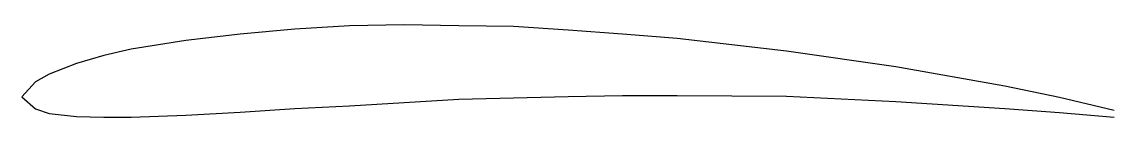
# Model space of a CAD drawing. Header units: metres. Extents: x 0 to 111, y 0 to 9.
import ezdxf

# ---------------------------------------------------------------- set-up
doc = ezdxf.new("R2010")
doc.units = ezdxf.units.M

msp = doc.modelspace()

# ---------------------------------------------------------------- linework, layer by layer
for p, q in [((27.75, 8.952), (22.2, 8.437)), ((33.3, 9.305), (27.75, 8.952)), ((38.85, 9.397), (33.3, 9.305)), ((44.4, 9.297), (38.85, 9.397)), ((49.95, 9.205), (44.4, 9.297)), ((55.5, 8.852), (49.95, 9.205)), ((16.65, 7.799), (11.1, 6.92)), ((22.2, 8.437), (16.65, 7.799)), ((61.05, 8.449), (55.5, 8.852)), ((66.6, 7.989), (61.05, 8.449)), ((77.7, 6.722), (66.6, 7.989)), ((11.1, 6.92), (8.325, 6.283)), ((88.8, 5.133), (77.7, 6.722)), ((8.325, 6.283), (5.55, 5.465)), ((5.55, 5.465), (2.775, 4.381)), ((99.9, 3.172), (88.8, 5.133)), ((1.388, 3.595), (0, 2.07)), ((2.775, 4.381), (1.388, 3.595)), ((105.45, 2.017), (99.9, 3.172)), ((0, 2.07), (1.388, 0.867)), ((27.75, 0.895), (33.3, 1.152)), ((33.3, 1.152), (38.85, 1.502)), ((38.85, 1.502), (44.4, 1.839)), ((44.4, 1.839), (49.95, 1.976)), ((49.95, 1.976), (55.5, 2.091)), ((55.5, 2.091), (61.05, 2.198)), ((61.05, 2.198), (66.6, 2.218)), ((66.6, 2.218), (77.7, 2.136)), ((77.7, 2.136), (88.8, 1.612)), ((88.8, 1.612), (99.9, 0.902)), ((111, 0.681), (105.45, 2.017)), ((1.388, 0.867), (2.775, 0.396)), ((2.775, 0.396), (5.55, 0.083)), ((5.55, 0.083), (8.325, 0)), ((8.325, 0), (11.1, 0.007)), ((11.1, 0.007), (16.65, 0.222)), ((16.65, 0.222), (22.2, 0.527)), ((22.2, 0.527), (27.75, 0.895)), ((99.9, 0.902), (105.45, 0.482)), ((105.45, 0.482), (111, 0))]:
    msp.add_line(p, q)

doc.saveas('drawing.dxf')
